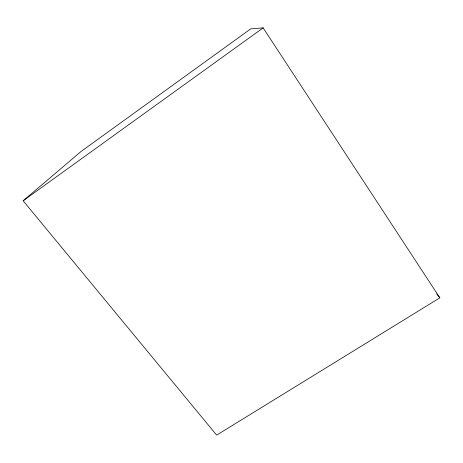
<?xml version="1.0" encoding="UTF-8"?>
<svg xmlns="http://www.w3.org/2000/svg" width="463" height="463" viewBox="0 0 463 463"><rect width="100%" height="100%" fill="white"/><g stroke="black" fill="none" stroke-linecap="round" stroke-linejoin="round"><path stroke-width="0.69" d="M23.15 200.78L80.892 151.604L250.726 28.862L263.146 27.878L439.85 297.825L216.655 435.122L23.15 200.78L263.146 27.878M436.673 293.93L439.85 297.825"/></g></svg>
